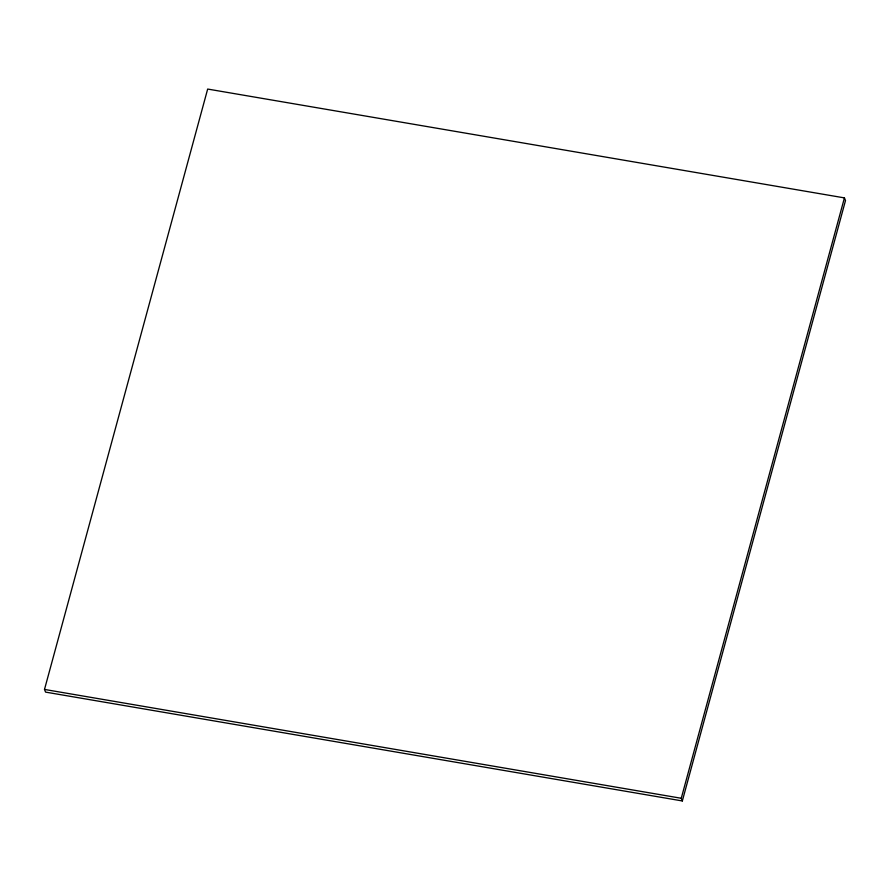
<?xml version="1.0" encoding="UTF-8"?>
<svg xmlns="http://www.w3.org/2000/svg" width="890" height="890" viewBox="0 0 890 890"><rect width="100%" height="100%" fill="white"/><g stroke="black" fill="none" stroke-linecap="round" stroke-linejoin="round"><path stroke-width="1.33" d="M44.5 689.439L207.67 89.056L844.432 197.892L845.5 200.561L682.33 800.944L45.568 692.109L44.5 689.439L681.262 798.274L682.33 800.944M681.262 798.274L844.432 197.892"/></g></svg>
